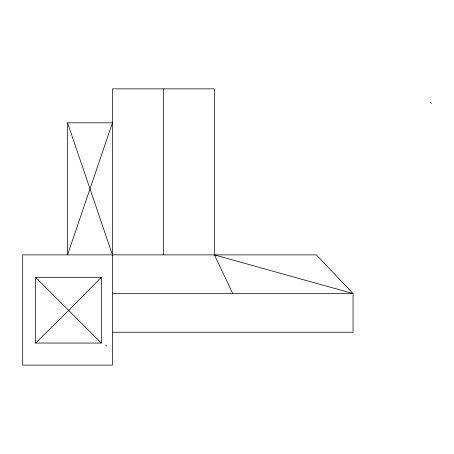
<?xml version="1.0" encoding="UTF-8"?>
<svg xmlns="http://www.w3.org/2000/svg" width="454" height="454" viewBox="0 0 454 454"><rect width="100%" height="100%" fill="white"/><g stroke="black" fill="none" stroke-linecap="round" stroke-linejoin="round"><path stroke-width="0.68" d="M101.333 277.292L68.787 310.377L35.571 343.054L35.571 277.292L101.333 277.292L101.333 343.054L35.571 343.054M105.663 345.046L106.571 345.982M430.182 102.32L431.289 103.455M67.567 122.835L112.439 122.835L67.567 254.87L67.567 122.835L112.439 254.87M112.439 293.556L353.053 293.556L353.053 332.243L112.439 332.243M214.39 254.87L353.053 293.556L316.347 254.87L22.7 254.87L22.7 365.141L112.439 365.141L112.439 88.859L214.39 88.859L214.39 254.87L232.743 293.556M35.571 277.292L101.333 343.054M163.412 88.859L163.412 254.87"/></g></svg>
